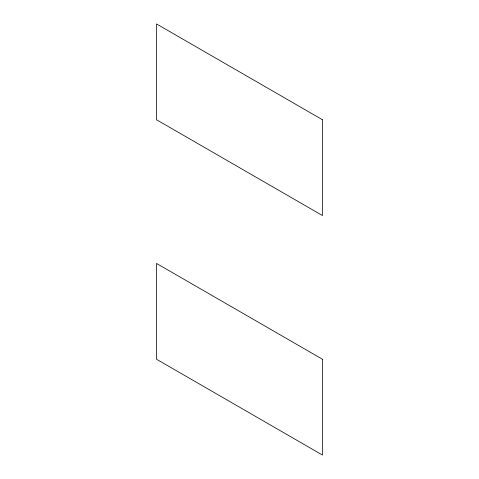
<?xml version="1.0" encoding="UTF-8"?>
<svg xmlns="http://www.w3.org/2000/svg" width="479" height="479" viewBox="0 0 479 479"><rect width="100%" height="100%" fill="white"/><g stroke="black" fill="none" stroke-linecap="round" stroke-linejoin="round"><path stroke-width="0.72" d="M322.463 119.75L156.537 23.95L156.537 119.75L322.463 215.55L322.463 119.75M322.463 359.25L156.537 263.45L156.537 359.25L322.463 455.05L322.463 359.25"/></g></svg>
